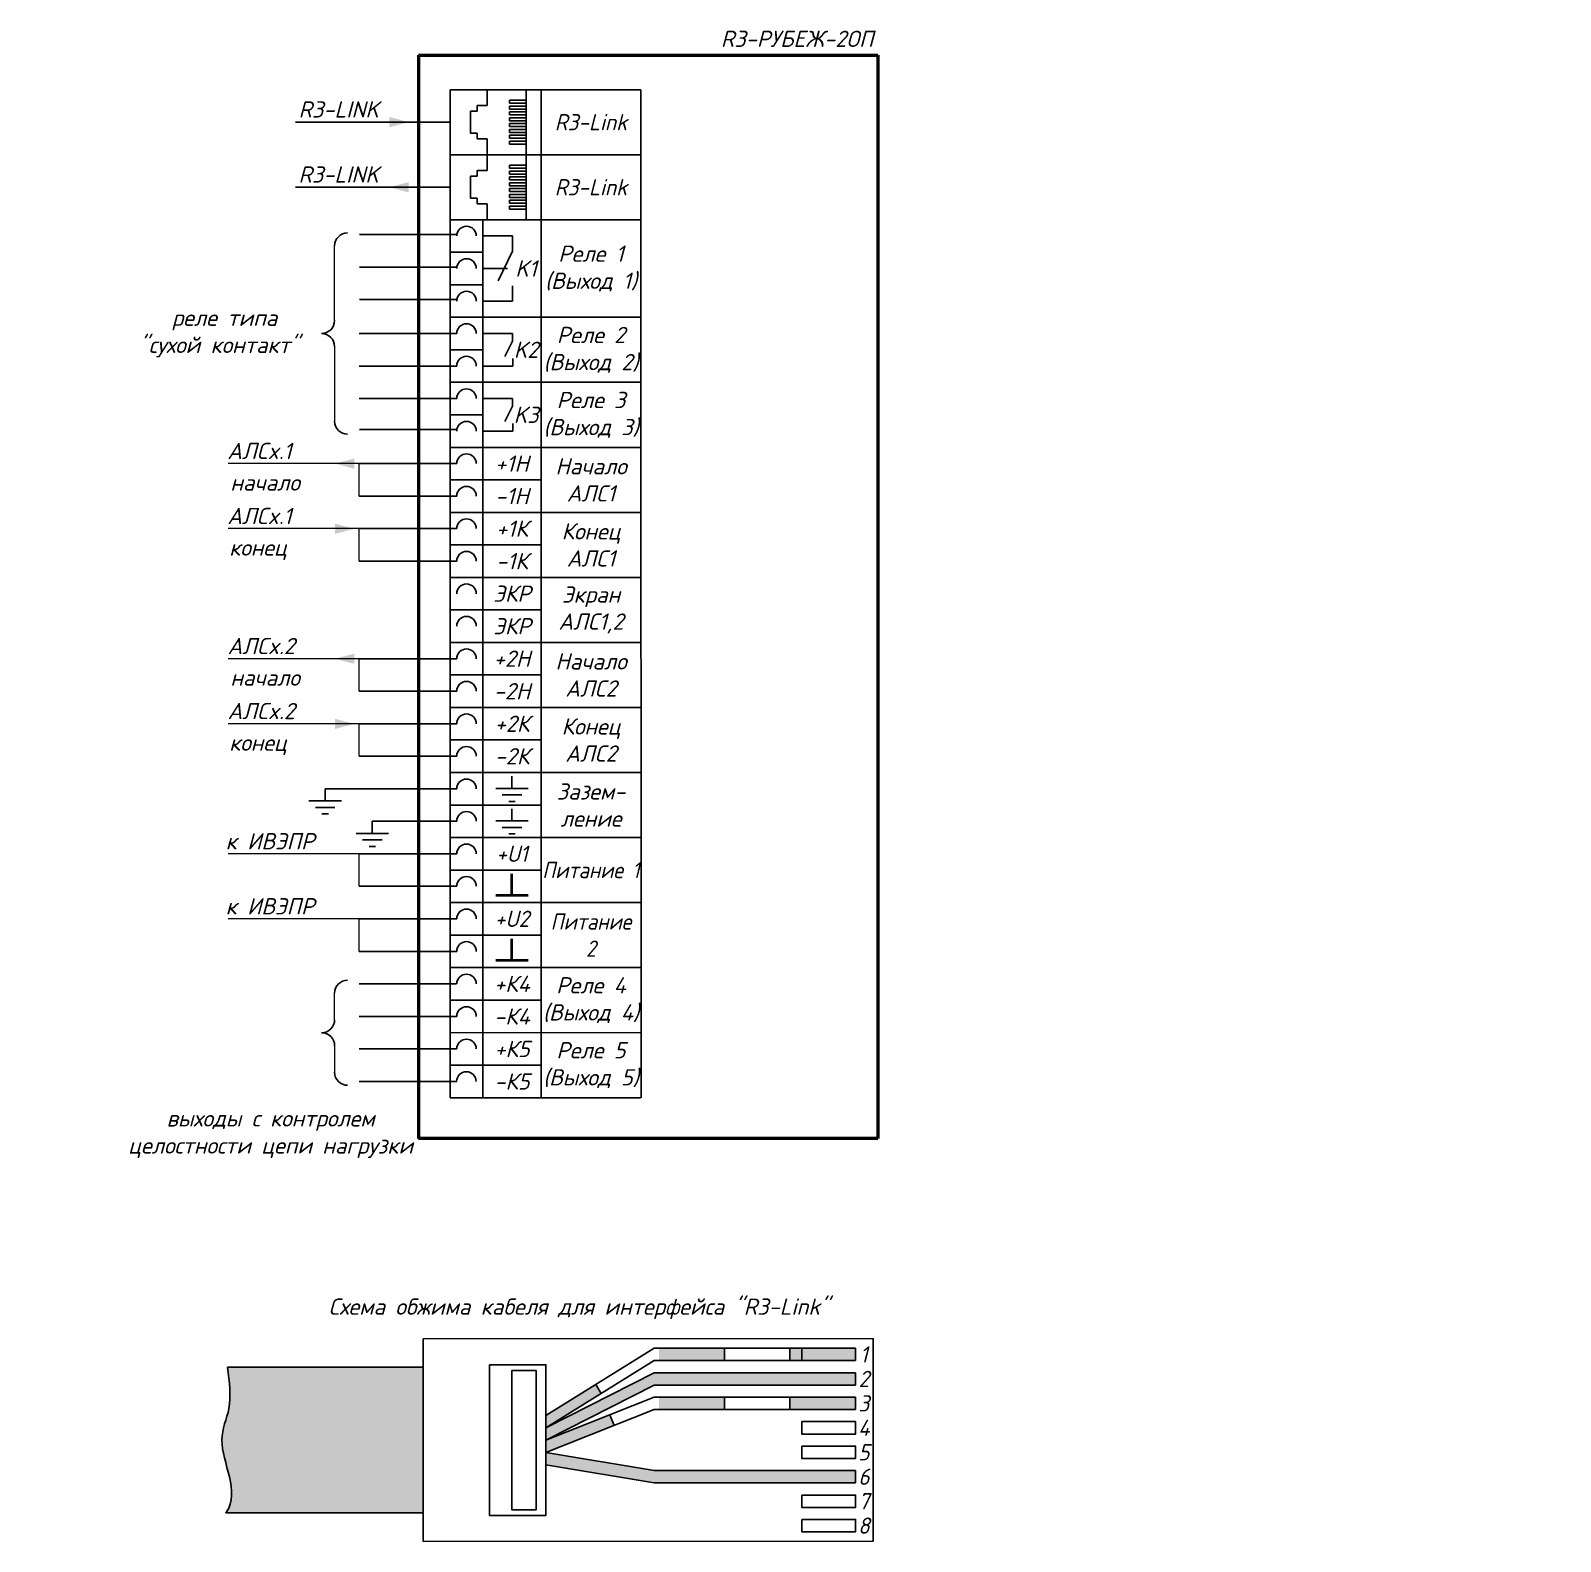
# Model space of a CAD drawing. Extents: x -72636 to 8142370, y -29900 to 852868.
# Drawn here: x 411006 to 434534, y 12607 to 35838 of the extents above; entities that cross this region are included whole.
import ezdxf
from ezdxf import colors
from ezdxf.entities.mleader import LeaderData, LeaderLine
from ezdxf.enums import TextEntityAlignment as Align
from ezdxf.math import Vec2, Vec3

# ---------------------------------------------------------------- set-up
doc = ezdxf.new("R2010")
doc.units = 0
doc.header["$LTSCALE"] = 100
doc.layers.add('Схемы подключ', color=7, linetype='Continuous', lineweight=15)
doc.styles.add('ISOCPEUR', font='isocpeui.ttf', dxfattribs={"height": 250})

# ---------------------------------------------------------------- blocks, each defined once
blk = doc.blocks.new('_Oblique')
at = {"color": 0, "linetype": 'ByBlock', "lineweight": -2}
blk.add_line((-0.5, -0.5), (0.5, 0.5), dxfattribs=at)
blk = doc.blocks.new('разьем')
for p, q in [((0, -1000), (0, 0)), ((-600, 0), (-600, -242)), ((-254, -210), (-254, -163)), ((0, -163), (-254, -163)), ((0, -210), (-254, -210)), ((-753, -332), (-854, -332)), ((-854, -668), (-854, -333)), ((-600, -242), (-753, -242)), ((-753, -242), (-753, -332)), ((-254, -299), (-254, -253)), ((0, -253), (-254, -253)), ((0, -299), (-254, -299)), ((-254, -389), (-254, -343)), ((0, -343), (-254, -343)), ((0, -389), (-254, -389)), ((-254, -479), (-254, -432)), ((0, -432), (-254, -432)), ((-753, -668), (-854, -668)), ((-753, -758), (-753, -668)), ((0, -479), (-254, -479)), ((-254, -568), (-254, -522)), ((0, -522), (-254, -522)), ((0, -568), (-254, -568)), ((-254, -658), (-254, -612)), ((0, -612), (-254, -612)), ((0, -658), (-254, -658)), ((-254, -748), (-254, -701)), ((0, -701), (-254, -701)), ((-600, -758), (-753, -758)), ((-600, -1000), (-600, -758)), ((0, -748), (-254, -748)), ((-254, -838), (-254, -791)), ((0, -791), (-254, -791)), ((0, -838), (-254, -838))]:
    blk.add_line(p, q)

msp = doc.modelspace()

# ---------------------------------------------------------------- hatches: boundary and pattern name
h = msp.add_hatch(color=256)
h.dxf.hatch_style = 1
h.set_gradient(color1=(255, 127, 0), color2=(255, 127, 0), tint=1)
h.paths.add_polyline_path([(421678, 15386), (421678, 15576), (420670, 15576), (420670, 15386)])
h = msp.add_hatch(color=256)
h.dxf.hatch_style = 1
h.set_gradient(color1=(255, 127, 0), color2=(255, 127, 0), tint=1)
h.paths.add_polyline_path([(423693, 15386), (423693, 15576), (422685, 15576), (422685, 15386)])
h = msp.add_hatch(color=256)
h.dxf.hatch_style = 1
h.set_gradient(color1=(51, 51, 51), color2=(132, 132, 132), rotation=90, tint=1, name='CYLINDER')
edge = h.paths.add_edge_path()
edge.add_line((417046, 13047), (417046, 15284))
edge.add_line((417046, 15284), (414035, 15284))
edge.add_spline(control_points=[(414035, 15284), (414063, 15063), (414116, 14653), (413800, 14067), (414235, 13355), (414013, 13054), (414011, 13050)], knot_values=[0, 0, 0, 0, 258.286067, 479.760953, 905.2685, 910.498265, 910.498265, 910.498265, 910.498265], degree=3, periodic=0)
edge.add_line((414011, 13047), (417046, 13047))
h = msp.add_hatch(color=256)
h.dxf.hatch_style = 1
h.set_gradient(color1=(255, 127, 0), color2=(255, 127, 0), tint=1)
h.paths.add_polyline_path([(420594, 15200), (418931, 14355), (418931, 14165), (420594, 15010), (423693, 15010), (423693, 15200)])
h = msp.add_hatch(color=256)
h.dxf.hatch_style = 1
h.set_gradient(color1=(255, 127, 0), color2=(255, 127, 0), tint=1)
h.paths.add_polyline_path([(418931, 14545), (418931, 14355), (419782, 14883), (419697, 15020)])
h = msp.add_hatch(color=256)
h.dxf.hatch_style = 1
h.set_gradient(color1=(51, 204, 0), color2=(51, 204, 0), tint=1)
h.paths.add_polyline_path([(421678, 14634), (421678, 14824), (420670, 14824), (420670, 14634)])
h = msp.add_hatch(color=256)
h.dxf.hatch_style = 1
h.set_gradient(color1=(51, 204, 0), color2=(51, 204, 0), tint=1)
h.paths.add_polyline_path([(423693, 14634), (423693, 14824), (422685, 14824), (422685, 14634)])
h = msp.add_hatch(color=256)
h.dxf.hatch_style = 1
h.set_gradient(color1=(51, 204, 0), color2=(51, 204, 0), tint=1)
h.paths.add_polyline_path([(419980, 14391), (419915, 14555), (418931, 14165), (418931, 13976)])
h = msp.add_hatch(color=256)
h.dxf.hatch_style = 1
h.set_gradient(color1=(51, 204, 0), color2=(51, 204, 0), tint=1)
h.paths.add_polyline_path([(420594, 13696), (418931, 13976), (418931, 13786), (420594, 13506), (423693, 13506), (423693, 13696)])

# ---------------------------------------------------------------- linework, layer by layer
for p, q in [((420389, 34930), (417458, 34930)), ((418859, 32930), (418859, 34930)), ((418859, 33930), (420389, 33929)), ((417459, 31430), (417458, 32930)), ((417563, 32702), (416063, 32702)), ((417961, 32680), (418420, 32680)), ((418420, 32447), (418420, 32680)), ((418420, 32447), (418197, 31990)), ((417563, 32202), (416063, 32202)), ((417961, 32180), (418341, 32180)), ((418420, 31680), (418420, 31912)), ((417563, 31702), (416063, 31702)), ((417961, 31680), (418420, 31680)), ((417560, 31180), (416060, 31180)), ((417960, 31180), (418418, 31180)), ((418418, 31063), (418302, 30825)), ((418418, 31063), (418418, 31180)), ((417560, 30680), (416060, 30680)), ((417962, 30680), (418421, 30680)), ((418421, 30680), (418421, 30796)), ((417560, 30180), (416060, 30180)), ((417960, 30180), (418418, 30180)), ((418418, 30063), (418418, 30180)), ((418418, 30063), (418302, 29825)), ((417563, 29702), (416063, 29702)), ((417962, 29680), (418421, 29680)), ((418421, 29680), (418421, 29796)), ((418861, 28430), (420388, 28430)), ((418861, 25430), (420388, 25430)), ((418861, 24430), (420388, 24430)), ((417560, 24180), (415536, 24180)), ((417560, 23680), (416262, 23680)), ((418860, 22430), (420388, 22430)), ((418861, 21430), (420388, 21430)), ((417559, 21179), (416059, 21179)), ((417560, 20679), (416060, 20679)), ((417560, 20179), (416060, 20179)), ((417460, 19929), (417460, 19428)), ((417560, 19679), (416060, 19679)), ((420594, 15576), (418931, 14545)), ((423693, 15576), (420594, 15576)), ((420594, 15386), (418931, 14355)), ((423693, 15386), (420594, 15386)), ((417046, 15284), (414035, 15284)), ((417046, 14961), (417046, 15284)), ((420594, 15200), (418931, 14355)), ((423693, 15200), (420594, 15200)), ((423693, 15200), (423693, 15010)), ((420594, 15010), (418931, 14165)), ((420594, 14824), (418931, 14165)), ((419782, 14883), (419697, 15020)), ((423693, 15010), (420594, 15010)), ((423693, 14824), (420594, 14824)), ((423693, 14824), (423693, 14634)), ((420594, 14634), (418931, 13976)), ((423693, 14634), (420594, 14634)), ((419915, 14555), (419980, 14391)), ((420594, 13696), (418931, 13976)), ((420594, 13506), (418931, 13786)), ((423693, 13696), (420594, 13696)), ((423693, 13696), (423693, 13506)), ((423693, 13506), (420594, 13506)), ((417046, 13047), (414008, 13047))]:
    msp.add_line(p, q)
for points in [[(418859, 32930), (417458, 32930), (417458, 34930)], [(417458, 33930), (418859, 33930)], [(421678, 15386), (421678, 15576)], [(422685, 15576), (422685, 15386)], [(422867, 15386), (422867, 15576)], [(423693, 15576), (423693, 15386)], [(421678, 14634), (421678, 14824)], [(422685, 14824), (422685, 14634)]]:
    msp.add_lwpolyline(points)
for points in [[(417046, 15724), (423963, 15727), (423963, 12610), (417046, 12607)], [(418064, 15324), (418931, 15324), (418931, 13006), (418064, 13006)], [(418780, 13094), (418410, 13094), (418410, 15237), (418780, 15237)], [(422867, 14448), (423693, 14448), (423693, 14258), (422867, 14258)], [(422867, 14072), (423693, 14072), (423693, 13882), (422867, 13882)], [(422867, 13320), (423693, 13320), (423693, 13130), (422867, 13130)], [(422867, 12944), (423693, 12944), (423693, 12755), (422867, 12755)]]:
    msp.add_lwpolyline(points, close=True)
for centre, start, end in [((415881, 32528), 90, 180), ((415481, 31380), 270, 0), ((415481, 30980), 0, 90), ((415881, 29832), 180, 270), ((415882, 21037), 90, 180), ((415482, 20629), 270, 0), ((415482, 20229), 0, 90), ((415882, 19820), 180, 270)]:
    msp.add_arc(centre, 200, start, end)
msp.add_open_spline([(414035, 15284), (414063, 15063), (414116, 14653), (413800, 14067), (414235, 13355), (414013, 13054), (414011, 13050), (414010, 13049), (414009, 13048), (414008, 13047)], degree=3, knots=[0, 0, 0, 0, 258.286067, 479.760953, 905.2685, 910.498265, 910.498265, 910.498265, 912.069163, 912.069163, 912.069163, 912.069163])
at = {"layer": 'Схемы подключ', "lineweight": 50}
msp.add_line((416972, 35463), (416972, 18804), dxfattribs=at)
at = {"layer": 'Схемы подключ', "color": 0, "lineweight": 25}
for p, q in [((420389, 34930), (420389, 32930)), ((417458, 34431), (415081, 34431)), ((417459, 33429), (415081, 33431)), ((417460, 31430), (417460, 29430)), ((420390, 30430), (417460, 30430)), ((420389, 29430), (417460, 29430)), ((416059, 29180), (417560, 29180)), ((418861, 28930), (417460, 28930)), ((417960, 28930), (417960, 26930)), ((418861, 28930), (418861, 26930)), ((417560, 28680), (416059, 28680)), ((418861, 28430), (417460, 28430)), ((416060, 28180), (417560, 28180)), ((418861, 27930), (417460, 27930)), ((417560, 27680), (416060, 27680)), ((418861, 27430), (417460, 27430)), ((417960, 26930), (417960, 25930)), ((418860, 26930), (418860, 25930)), ((420388, 26430), (417460, 26430)), ((416059, 26180), (417560, 26180)), ((418861, 25930), (417460, 25930)), ((417960, 25930), (417960, 23930)), ((418861, 25930), (418861, 23930)), ((417560, 25680), (416059, 25680)), ((418861, 25430), (417460, 25430)), ((416060, 25180), (417560, 25180)), ((417560, 24680), (416060, 24680)), ((418860, 23930), (417460, 23930)), ((416060, 23180), (417560, 23180)), ((418860, 22930), (417460, 22930)), ((417960, 22930), (417960, 21430)), ((418861, 22930), (418861, 21430)), ((417560, 22680), (416060, 22680)), ((416060, 22180), (417560, 22180)), ((417560, 21680), (416060, 21680)), ((417460, 21430), (417460, 19929))]:
    msp.add_line(p, q, dxfattribs=at)
at = {"layer": 'Схемы подключ'}
for p, q in [((415681, 31380), (415681, 32528)), ((415681, 30980), (415681, 29832)), ((416060, 29180), (414046, 29180)), ((416059, 28680), (416059, 29180)), ((416060, 28680), (416060, 29180)), ((416060, 28180), (414046, 28180)), ((416060, 27680), (416060, 28180)), ((416060, 26180), (414046, 26180)), ((416059, 25680), (416059, 26180)), ((416060, 25680), (416060, 26180)), ((416060, 25180), (414046, 25180)), ((416060, 24680), (416060, 25180)), ((416060, 23180), (414046, 23180)), ((416060, 22680), (416060, 23180)), ((416060, 22680), (416060, 23180)), ((416060, 22680), (416060, 23180)), ((416060, 22180), (414046, 22180)), ((416060, 21680), (416060, 22180)), ((416060, 21680), (416060, 22180)), ((416060, 21680), (416060, 22180)), ((415682, 20629), (415682, 21037)), ((415682, 20229), (415682, 19820))]:
    msp.add_line(p, q, dxfattribs=at)
at = {"layer": 'Схемы подключ', "lineweight": 50}
for points in [[(416972, 35463), (424038, 35463)], [(424038, 35463), (424038, 18804)], [(424037, 18804), (416972, 18804)]]:
    msp.add_lwpolyline(points, dxfattribs=at)
at = {"layer": 'Схемы подключ', "color": 0, "lineweight": 25}
for points in [[(417458, 32930), (420389, 32930)], [(417961, 31430), (417961, 32930)], [(418861, 29430), (418861, 32930)], [(420389, 32930), (420394, 19430)], [(417961, 32430), (417460, 32430)], [(417460, 31930), (417961, 31930)], [(420389, 31430), (417459, 31430)], [(417960, 29930), (417960, 31430)], [(417960, 30930), (417460, 30930)], [(417960, 29930), (417460, 29930)], [(417961, 29430), (417961, 29930)], [(417460, 27930), (417460, 29430)], [(417960, 29430), (417960, 28930)], [(418861, 29430), (418861, 28930)], [(417460, 27430), (417460, 27930)], [(417460, 24430), (417460, 27430)], [(417960, 27430), (420388, 27430)], [(417460, 26930), (418861, 26930)], [(417460, 24930), (418861, 24930)], [(417460, 24430), (418861, 24430)], [(417460, 23930), (417460, 24430)], [(418410, 24185), (418410, 24372)], [(415536, 23993), (415536, 24180)], [(418660, 24185), (418160, 24185)], [(418560, 24085), (418260, 24085)], [(415786, 23993), (415286, 23993)], [(415686, 23893), (415386, 23893)], [(415586, 23793), (415486, 23793)], [(417460, 23430), (417460, 23930)], [(417960, 23930), (417960, 23430)], [(418460, 23985), (418360, 23985)], [(418410, 23685), (418410, 23872)], [(418860, 23930), (418860, 23430)], [(416262, 23493), (416262, 23680)], [(418660, 23685), (418160, 23685)], [(418560, 23585), (418260, 23585)], [(416512, 23493), (416012, 23493)], [(416412, 23393), (416112, 23393)], [(416312, 23293), (416212, 23293)], [(417460, 23430), (418860, 23430)], [(417460, 22930), (417460, 23430)], [(417960, 23430), (417960, 22930)], [(418460, 23485), (418360, 23485)], [(418860, 23430), (418860, 22930)], [(418860, 23430), (420388, 23430)], [(417460, 22430), (417460, 22930)], [(417960, 22430), (417460, 22430)], [(417460, 21930), (417460, 22430)], [(417960, 22430), (418861, 22430)], [(417460, 21430), (417460, 21930)], [(417460, 21930), (418861, 21930)], [(417460, 21430), (418861, 21430)], [(417961, 20929), (417961, 21429)], [(418861, 19429), (418861, 21429)], [(418861, 20929), (417460, 20929)], [(417961, 20429), (417961, 20929)], [(420388, 20431), (417460, 20429)], [(417961, 19929), (417961, 20429)], [(418861, 19929), (417460, 19929)], [(417960, 19429), (417960, 19929)], [(420387, 19430), (417460, 19428)]]:
    msp.add_lwpolyline(points, dxfattribs=at)
for points in [[(417861, 32680, 1), (417561, 32680, 1)], [(417861, 32180, 1), (417561, 32180, 1)], [(417861, 31680, 1), (417561, 31680, 1)], [(417860, 31180, 1), (417560, 31180, 1)], [(417860, 30680, 1), (417560, 30680, 1)], [(417860, 30180, 1), (417560, 30180, 1)], [(417860, 29680, 1), (417560, 29680, 1)], [(417860, 29180, 1), (417560, 29180)], [(417860, 28680, 1), (417560, 28680)], [(417860, 28180, 1), (417560, 28180)], [(417860, 27680, 1), (417560, 27680)], [(417860, 27180, 1), (417560, 27180)], [(417860, 26680, 1), (417560, 26680)], [(417860, 26180, 1), (417560, 26180)], [(417860, 25680, 1), (417560, 25680)], [(417860, 25180, 1), (417560, 25180)], [(417860, 24680, 1), (417560, 24680)], [(417860, 24180, 1), (417560, 24180)], [(417860, 23680, 1), (417560, 23680)], [(417860, 23180, 1), (417560, 23180)], [(417860, 22680, 1), (417560, 22680)], [(417860, 22180, 1), (417560, 22180)], [(417860, 21680, 1), (417560, 21680)], [(417860, 21179, 1), (417560, 21179, 1)], [(417860, 20679, 1), (417560, 20679, 1)], [(417860, 20179, 1), (417560, 20179, 1)], [(417859, 19679, 1), (417559, 19679, 1)]]:
    msp.add_lwpolyline(points, format="xyb", dxfattribs=at)
at = {"layer": 'Схемы подключ', "color": 0, "lineweight": 40}
for points in [[(418410, 22538), (418410, 22872)], [(418660, 22538), (418160, 22538)], [(418410, 21538), (418410, 21872)], [(418660, 21538), (418160, 21538)]]:
    msp.add_lwpolyline(points, dxfattribs=at)
at = {"layer": 'Схемы подключ', "linetype": 'Continuous', "extrusion": (0, 0, -1)}
for points in [[(-416521, 34352), (-416821, 34431), (-416521, 34510)], [(-416522, 34352), (-416822, 34431), (-416522, 34510)], [(-416821, 33509), (-416521, 33430), (-416821, 33350)], [(-416821, 33509), (-416522, 33430), (-416821, 33350)], [(-415987, 29100), (-415687, 29180), (-415987, 29259)], [(-415986, 29100), (-415687, 29180), (-415986, 29259)], [(-415687, 28257), (-415987, 28178), (-415687, 28099)], [(-415687, 28257), (-415986, 28178), (-415687, 28099)], [(-415987, 26100), (-415687, 26180), (-415987, 26259)], [(-415986, 26100), (-415687, 26180), (-415986, 26259)], [(-415687, 25257), (-415987, 25178), (-415687, 25099)], [(-415687, 25257), (-415986, 25178), (-415687, 25099)]]:
    msp.add_solid(points, dxfattribs=at)

# ---------------------------------------------------------------- block references
at = {"xscale": -1, "rotation": 180}
for p in [(418626, 33930), (418626, 32930)]:
    msp.add_blockref('разьем', p, dxfattribs=at)

# ---------------------------------------------------------------- texts
at = {"char_height": 250, "attachment_point": 5, "style": 'ISOCPEUR'}
for s, insert, width in [('Реле 1\\P(Выход 1)', (419625, 32180), 1698.47), ('K1', (418627, 32180), 317.94), ('Реле 2\\P(Выход 2)', (419625, 30930), 1698.47), ('K2', (418627, 30930), 317.94), ('Реле 3\\P(Выход 3)', (419626, 29930), 1698.47), ('K3', (418628, 29930), 317.94), ('Начало АЛС1', (419625, 28930), 328.25), ('Конец АЛС1', (419625, 27930), 328.25), ('Экран АЛС1,2', (419625, 26930), 328.25), ('Начало АЛС2', (419625, 25930), 328.25), ('Конец АЛС2', (419625, 24930), 328.25), ('Зазем-\\Pление', (419625, 23930), 1515.37), ('{\\W0.9;Питание 1}', (419624, 22930), 1440.32), ('{\\W0.9;Питание 2}', (419624, 21930), 1440.32), ('Реле 4\\P(Выход 4)', (419625, 20930), 1698.47), ('Реле 5\\P(Выход 5)', (419624, 19931), 1698.47)]:
    msp.add_mtext(s, dxfattribs=dict(at, insert=insert, width=width))
at = {"layer": 'Схемы подключ', "color": 7, "style": 'ISOCPEUR'}
for s, p in [('R3-РУБЕЖ-2ОП', (421622, 35587)), ('Схема обжима кабеля для интерфейса "R3-Link"', (415589, 16092))]:
    msp.add_text(s, height=250, dxfattribs=at).set_placement(p)
at = {"layer": 'Схемы подключ', "color": 0, "lineweight": 0, "style": 'ISOCPEUR'}
for s, p in [('R3-LINK', (416362, 34626)), ('R3-LINK', (416361, 33626)), ('АЛСx.1', (415021, 29375)), ('АЛСx.1', (415021, 28375)), ('АЛСx.2', (415071, 26375)), ('АЛСx.2', (415071, 25375)), ('к ИВЭПР', (415371, 23373)), ('к ИВЭПР', (415371, 22373))]:
    msp.add_text(s, height=250, dxfattribs=at).set_placement(p, align=Align.MIDDLE_RIGHT)
at = {"layer": 'Схемы подключ', "color": 0, "lineweight": 25, "style": 'ISOCPEUR', "width": 0.95}
for s, p in [('R3-Link', (419625, 34430)), ('R3-Link', (419625, 33430)), ('+U1', (418410, 23180)), ('+U2', (418410, 22180)), ('1', (423822, 15481)), ('2', (423822, 15105)), ('3', (423822, 14729)), ('4', (423822, 14353)), ('5', (423822, 13977)), ('6', (423822, 13601)), ('7', (423822, 13225)), ('8', (423822, 12849))]:
    msp.add_text(s, height=250, dxfattribs=at).set_placement(p, align=Align.MIDDLE_CENTER)
at = {"layer": 'Схемы подключ', "color": 0, "lineweight": 25, "style": 'ISOCPEUR'}
for s, p in [('+1Н', (418410, 29180)), ('-1Н', (418410, 28680)), ('+1К', (418410, 28180)), ('-1К', (418410, 27680)), ('ЭКР', (418410, 27180)), ('ЭКР', (418410, 26680)), ('+2Н', (418410, 26180)), ('-2Н', (418410, 25680)), ('+2К', (418410, 25180)), ('-2К', (418410, 24680)), ('+К4', (418410, 21180)), ('-К4', (418410, 20679)), ('+К5', (418411, 20179)), ('-К5', (418410, 19679))]:
    msp.add_text(s, height=250, dxfattribs=at).set_placement(p, align=Align.MIDDLE_CENTER)
at = {"layer": 'Схемы подключ', "color": 7, "lineweight": 0, "style": 'ISOCPEUR'}
for s, p in [('начало', (415146, 28889)), ('конец', (414946, 27889)), ('начало', (415146, 25889)), ('конец', (414946, 24889))]:
    msp.add_text(s, height=250, dxfattribs=at).set_placement(p, align=Align.MIDDLE_RIGHT)
at = {"layer": 'Схемы подключ', "char_height": 250, "attachment_point": 5, "style": 'ISOCPEUR'}
for s, width, insert in [(' реле типа\\P"сухой контакт"', 3136.89, (413909, 31180)), ('выходы с контролем целостности цепи нагрузки', 4562.5, (414697, 18869))]:
    msp.add_mtext_dynamic_manual_height_columns(s, width=width, gutter_width=1250, heights=[0], dxfattribs=dict(at, insert=insert))

# ---------------------------------------------------------------- leaders
at = {"color": 0}
ml = msp.add_multileader_mtext('Standard', dxfattribs=at)
ml.set_content('Соединение по радиосигналу', color=7, style='ISOCPEUR')
ml.set_leader_properties(color=256)
ml.set_arrow_properties(name='OBLIQUE')
ml.build(insert=Vec2(0, 0))
ml.multileader.update_dxf_attribs({"has_dogleg": 0, "text_left_attachment_type": 6, "text_right_attachment_type": 6, "dogleg_length": 0.5, "arrow_head_size": 100, "scale": 100})
ctx = ml.context
ctx.base_point, ctx.scale, ctx.char_height, ctx.arrow_head_size, ctx.landing_gap_size, ctx.plane_origin = Vec3(167921, 25028), 100, 200, 100, 0, Vec3(175073, 26969)
ctx.left_attachment, ctx.right_attachment = 6, 6
notes = []
notes.append((ctx, [(0, (1, 1, 0), (167871, 25028), (1, 0), 50, [(0, [(167168, 24443)], 0, [])])]))
ctx.mtext.insert, ctx.mtext.width, ctx.mtext.defined_height, ctx.mtext.flow_direction = Vec3(167921, 25288), 5754.24, 140, 5
ml = msp.add_multileader_mtext('Standard', dxfattribs=at)
ml.set_content('{\\fISOCPEUR|b0|i1|c204|p34;P5}', color=7, style='ISOCPEUR')
ml.set_leader_properties(color=256)
ml.set_arrow_properties(name='OBLIQUE')
ml.build(insert=Vec2(0, 0))
ml.multileader.update_dxf_attribs({"has_dogleg": 0, "text_left_attachment_type": 6, "text_right_attachment_type": 6, "dogleg_length": 0.5, "arrow_head_size": 100, "scale": 100})
ctx = ml.context
ctx.base_point, ctx.scale, ctx.char_height, ctx.arrow_head_size, ctx.landing_gap_size, ctx.plane_origin = Vec3(167688, 17393), 100, 200, 100, 0, Vec3(177840, 17506)
ctx.left_attachment, ctx.right_attachment = 6, 6
notes.append((ctx, [(1, (1, 1, 0), (167638, 17393), (1, 0), 50, [(0, [(167499, 18232)], 0, [])])]))
ctx.mtext.insert, ctx.mtext.width, ctx.mtext.flow_direction = Vec3(167688, 17633), 79736.13, 5
ml = msp.add_multileader_mtext('Standard', dxfattribs=at)
ml.set_content('{\\fISOCPEUR|b0|i1|c204|p34;P6}', color=7, style='ISOCPEUR')
ml.set_leader_properties(color=256)
ml.set_arrow_properties(name='OBLIQUE')
ml.build(insert=Vec2(0, 0))
ml.multileader.update_dxf_attribs({"has_dogleg": 0, "text_left_attachment_type": 6, "text_right_attachment_type": 6, "dogleg_length": 0.5, "arrow_head_size": 100, "scale": 100})
ctx = ml.context
ctx.base_point, ctx.scale, ctx.char_height, ctx.arrow_head_size, ctx.landing_gap_size, ctx.plane_origin = Vec3(168757, 17396), 100, 200, 100, 0, Vec3(178909, 17509)
ctx.left_attachment, ctx.right_attachment = 6, 6
notes.append((ctx, [(1, (1, 1, 0), (168707, 17396), (1, 0), 50, [(0, [(168384, 18229)], 0, [])])]))
ctx.mtext.insert, ctx.mtext.width, ctx.mtext.flow_direction = Vec3(168757, 17636), 79736.13, 5
for ctx, leaders in notes:
    for number, flags, end, landing, length, lines in leaders:
        leader = LeaderData()
        leader.index, (leader.has_last_leader_line, leader.has_dogleg_vector, leader.attachment_direction) = number, flags
        leader.last_leader_point, leader.dogleg_vector, leader.dogleg_length = Vec3(end), Vec3(landing), length
        for number, points, colour, breaks in lines:
            line = LeaderLine()
            line.index, line.vertices, line.color, line.breaks = number, Vec3.list(points), colors.encode_raw_color(colour), breaks
            leader.lines.append(line)
        ctx.leaders.append(leader)

doc.saveas('drawing.dxf')
